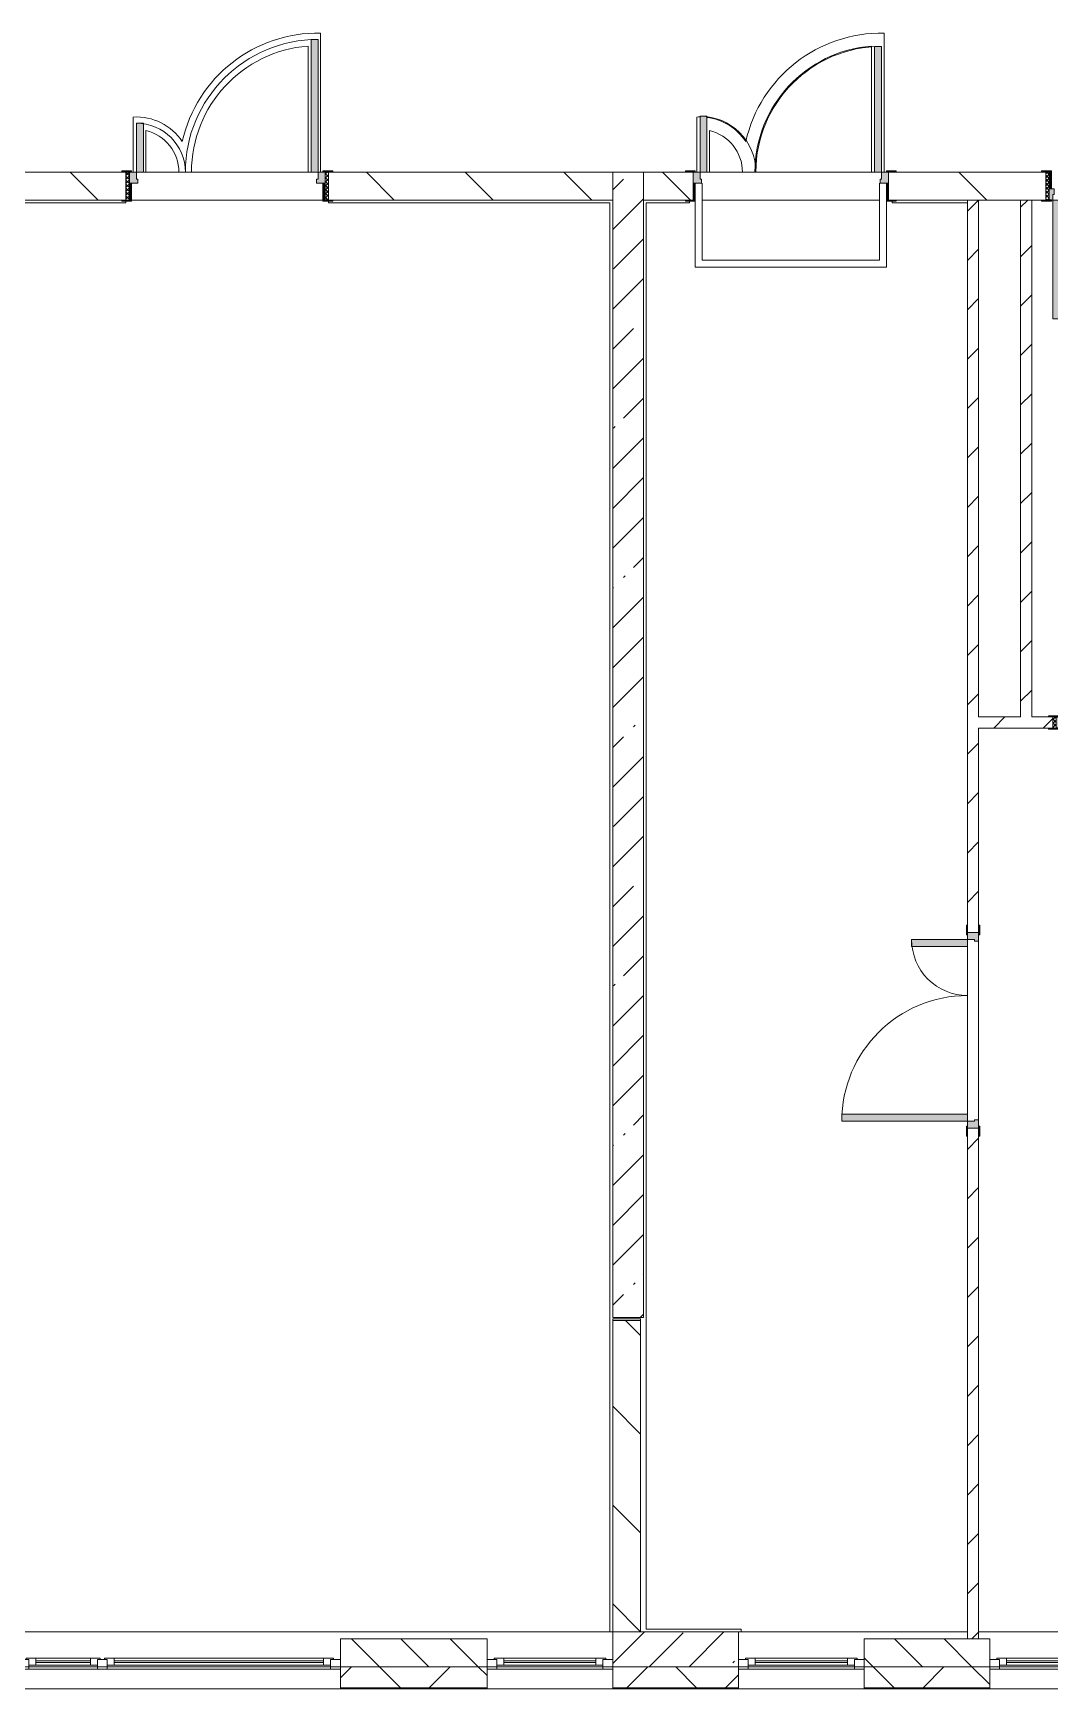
# Model space of a CAD drawing. Header units: millimetres. Extents: x 35378 to 237579, y -8553 to 29000.
# Drawn here: x 211375 to 218655, y -258 to 11595 of the extents above; entities that cross this region are included whole.
import ezdxf

# ---------------------------------------------------------------- set-up
doc = ezdxf.new("R2010")
doc.units = ezdxf.units.MM
for name, color, linetype, lineweight, true_color in [('A-DOOR-1', 7, 'Continuous', 5, 0xaaaaaa), ('A-DOOR-2', 7, 'Continuous', 5, 0xe2e2e2), ('A-DOOR-FRAM-1', 7, 'Continuous', 5, 0xe2e2e2), ('A-DOOR-FRAM-2', 7, 'Continuous', 5, 0xaaaaaa), ('A-FLOR-2', 7, 'Continuous', 5, 0xaaaaaa)]:
    doc.layers.add(name, color=color, linetype=linetype, lineweight=lineweight, true_color=true_color)
for name, color, linetype, lineweight in [('A-GLAZ-2', 7, 'Continuous', 5), ('A-WALL', 7, 'Continuous', 9), ('A-WALL-4', 7, 'Continuous', 5), ('I-WALL-3', 7, 'Continuous', 5), ('S-COLS-1', 7, 'Continuous', 5)]:
    doc.layers.add(name, color=color, linetype=linetype, lineweight=lineweight)
pattern_1 = [(135, (108394.95, 0), (-353.5534, -353.5534), [])]
pattern_2 = [(45, (108394.95, 0), (-285.1231, 285.1231), []), (45, (108680.07, 0), (-285.1231, 285.1231), [504.031, -100.806, 16.764, -84.042])]
pattern_3 = [(45, (108394.95, 0), (-176.7767, 176.7767), [])]

# ---------------------------------------------------------------- blocks, each defined once
blk = doc.blocks.new('110_Дверь_СКБ_2Ст - Д-2а_л_ Из коридора на лестницу-32216062-3_5_2_птичка')
at = {"layer": 'A-DOOR-2'}
for points in [[(612.5, 100), (662.5, 100), (662.5, 1000), (612.5, 1000), (612.5, 722.1)], [(-587.5, 100), (-587.5, 500), (-637.5, 500), (-637.5, 100)], [(712.5, -100), (712.5, 20), (697.5, 20), (697.5, -100)]]:
    blk.add_hatch(color=256, dxfattribs=at).paths.add_polyline_path(points)
h = blk.add_hatch(color=256, dxfattribs=at)
h.paths.add_polyline_path([(712.5, 20), (712.5, 100), (662.5, 100), (662.5, 50), (652.5, 50), (652.5, 20), (676.7, 20)])
h.paths.add_polyline_path([(-627.5, 20), (-627.5, 50), (-637.5, 50), (-637.5, 100), (-687.5, 100), (-687.5, 20)])
at = {"layer": 'A-DOOR-FRAM-1'}
for points in [[(-672.5, 100), (-672.5, 108), (-742.5, 108), (-742.5, 100)], [(-672.5, -100), (-672.5, 20), (-687.5, 20), (-687.5, -100)], [(767.5, 100), (767.5, 108), (697.5, 108), (697.5, 100)], [(-672.5, -108), (-672.5, -100), (-742.5, -100), (-742.5, -108)], [(767.5, -108), (767.5, -100), (697.5, -100), (697.5, -108)]]:
    blk.add_hatch(color=256, dxfattribs=at).paths.add_polyline_path(points)
at = {"layer": 'A-DOOR-1'}
for p, q in [((662.5, 1000), (612.5, 1000)), ((612.5, 1000), (612.5, 100)), ((662.5, 100), (662.5, 1000)), ((-637.5, 500), (-637.5, 100)), ((-587.5, 500), (-637.5, 500)), ((-587.5, 100), (-587.5, 500)), ((-637.5, 100), (-587.5, 100)), ((612.5, 100), (662.5, 100))]:
    blk.add_line(p, q, dxfattribs=at)
for centre, radius, start, end in [((662.5, 100), 900, 90, 180), ((-637.5, 100), 400, 360, 90)]:
    blk.add_arc(centre, radius, start, end, dxfattribs=at)
at = {"layer": 'A-DOOR-FRAM-2'}
for p, q in [((-672.5, 108), (-742.5, 108)), ((-742.5, 108), (-742.5, 100)), ((-742.5, 100), (-672.5, 100)), ((-637.5, 100), (-687.5, 100)), ((-687.5, 100), (-687.5, 20)), ((-687.5, 20), (-627.5, 20)), ((-672.5, 20), (-687.5, 20)), ((-687.5, 20), (-687.5, -100)), ((-672.5, 100), (-672.5, 108)), ((-672.5, -100), (-672.5, 20)), ((-637.5, 50), (-637.5, 100)), ((-627.5, 50), (-637.5, 50)), ((-627.5, 20), (-627.5, 50)), ((662.5, 50), (652.5, 50)), ((652.5, 50), (652.5, 20)), ((652.5, 20), (712.5, 20)), ((662.5, 100), (662.5, 50)), ((712.5, 100), (662.5, 100)), ((767.5, 108), (697.5, 108)), ((697.5, 108), (697.5, 100)), ((697.5, 100), (767.5, 100)), ((712.5, 20), (697.5, 20)), ((697.5, 20), (697.5, -100)), ((712.5, 20), (712.5, 100)), ((712.5, -100), (712.5, 20)), ((767.5, 100), (767.5, 108)), ((-672.5, -100), (-742.5, -100)), ((-742.5, -100), (-742.5, -108)), ((-742.5, -108), (-672.5, -108)), ((-687.5, -100), (-672.5, -100)), ((-672.5, -108), (-672.5, -100)), ((697.5, -100), (712.5, -100)), ((767.5, -100), (697.5, -100)), ((697.5, -100), (697.5, -108)), ((697.5, -108), (767.5, -108)), ((767.5, -108), (767.5, -100))]:
    blk.add_line(p, q, dxfattribs=at)
blk = doc.blocks.new('120_Окно_СКБ_2Ст_Фрамуга сверху - 120_Окно_СКБ_2Ст_2300х2500_h_ ДОО-19727959-3_5_2_птичка')
at = {"layer": 'A-GLAZ-2'}
for p, q in [((-1150, -127), (-1150, -57)), ((-1150, -57), (-1080, -57)), ((1150, -57), (-1150, -57)), ((-1080, -57), (-1080, -127)), ((-1080, -57), (1080, -57)), ((520, -87), (-1080, -87)), ((-1080, -87), (-1080, -127)), ((-1030, -137), (-1030, -87)), ((-1030, -107), (470, -107)), ((470, -117), (-1030, -117)), ((470, -137), (470, -87)), ((520, -127), (520, -57)), ((520, -57), (590, -57)), ((520, -127), (520, -87)), ((590, -57), (590, -127)), ((1080, -87), (590, -87)), ((590, -87), (590, -127)), ((640, -137), (640, -87)), ((640, -107), (1030, -107)), ((1030, -117), (640, -117)), ((1030, -137), (1030, -87)), ((1080, -127), (1080, -57)), ((1080, -57), (1150, -57)), ((1080, -127), (1080, -87)), ((1150, -57), (1150, -127)), ((-1080, -127), (-1150, -127)), ((-1150, -127), (-1100, -127)), ((-1080, -127), (-1100, -127)), ((-1100, -127), (-1100, -137)), ((-1100, -137), (540, -137)), ((540, -137), (-1100, -137)), ((590, -127), (520, -127)), ((540, -127), (520, -127)), ((540, -127), (570, -127)), ((540, -127), (570, -127)), ((540, -137), (540, -127)), ((590, -127), (570, -127)), ((570, -127), (570, -137)), ((570, -137), (1100, -137)), ((1100, -137), (570, -137)), ((1150, -127), (1080, -127)), ((1100, -127), (1080, -127)), ((1100, -127), (1150, -127)), ((1100, -137), (1100, -127))]:
    blk.add_line(p, q, dxfattribs=at)
blk = doc.blocks.new('120_Окно_СКБ_1Ст - 120_Окно_СКБ_1Ст 900х2500_h_ с форточкой-22876038-3_5_2_птичка')
at = {"layer": 'A-GLAZ-2'}
for p, q in [((-450, -127), (-450, -57)), ((-450, -57), (-380, -57)), ((450, -57), (-450, -57)), ((-380, -57), (-380, -127)), ((380, -87), (-380, -87)), ((-380, -87), (-380, -127)), ((-330, -137), (-330, -87)), ((-330, -107), (330, -107)), ((330, -117), (-330, -117)), ((330, -137), (330, -87)), ((380, -127), (380, -57)), ((380, -57), (450, -57)), ((380, -127), (380, -87)), ((450, -57), (450, -127)), ((-380, -127), (-450, -127)), ((-450, -127), (-400, -127)), ((-380, -127), (-400, -127)), ((-400, -127), (-400, -137)), ((-400, -137), (400, -137)), ((400, -137), (-400, -137)), ((450, -127), (380, -127)), ((400, -127), (380, -127)), ((400, -127), (450, -127)), ((400, -137), (400, -127))]:
    blk.add_line(p, q, dxfattribs=at)
blk = doc.blocks.new('110_Дверь_СКБ_1Ст_Внутренняя1 - Д-8 950x2100h_охрана-V71-3_5_2_птичка')
at = {"layer": 'A-DOOR-1'}
h = blk.add_hatch(dxfattribs=at)
h.set_pattern_fill('FP_100', color=256, style=0, pattern_type=2)
h.set_pattern_definition([(135, (1826.41, 164.685), (-14.14214, -14.14214), []), (225, (1826.41, 164.685), (14.14214, -14.14214), [])])
h.paths.add_polyline_path([(487, 100), (462, 100), (462, -100), (487, -100), (487, -36)])
at = {"layer": 'A-DOOR-2'}
h = blk.add_hatch(color=256, dxfattribs=at)
h.paths.add_polyline_path([(437, 100), (437, 60), (427, 60), (427, 20), (462, 20), (462, 100)])
h.paths.add_polyline_path([(-413, 100), (-438, 100), (-438, 20), (-403, 20), (-403, 60), (-413, 60)])
at = {"layer": 'A-DOOR-FRAM-1'}
for points in [[(397, 950), (397, 100), (437, 100), (437, 950)], [(-493, 108), (-493, 100), (-423, 100), (-423, 108)], [(-423, 20), (-438, 20), (-438, -100), (-423, -100), (-423, -36)], [(517, 108), (447, 108), (447, 100), (517, 100)], [(462, 20), (447, 20), (447, -100), (462, -100), (462, -36)], [(-493, -100), (-493, -108), (-423, -108), (-423, -100)], [(447, -100), (447, -108), (517, -108), (517, -100)]]:
    blk.add_hatch(color=256, dxfattribs=at).paths.add_polyline_path(points)
at = {"layer": 'A-DOOR-FRAM-2'}
h = blk.add_hatch(dxfattribs=at)
h.set_pattern_fill('FP_101', color=256, style=0, pattern_type=2)
h.set_pattern_definition([(45, (-296.384, 164.685), (-14.1421, 14.1421), []), (135, (-296.384, 164.685), (-14.1421, -14.1421), [])])
h.paths.add_polyline_path([(-438, 100), (-463, 100), (-463, -100), (-438, -100), (-438, -36)])
at = {"layer": 'A-DOOR-1'}
for p, q in [((437, 950), (397, 950)), ((397, 950), (397, 100)), ((437, 100), (437, 950)), ((397, 100), (437, 100))]:
    blk.add_line(p, q, dxfattribs=at)
blk.add_arc((437, 100), 850, 90, 180, dxfattribs=at)
at = {"layer": 'A-DOOR-FRAM-2'}
for p, q in [((-423, 108), (-493, 108)), ((-493, 108), (-493, 100)), ((-493, 100), (-423, 100)), ((-438, 100), (-463, 100)), ((-463, 100), (-463, -100)), ((-413, 100), (-438, 100)), ((-438, 100), (-438, 20)), ((-438, -100), (-438, 100)), ((-423, 100), (-438, 100)), ((-438, 100), (-438, 99)), ((-438, 99), (-423, 99)), ((-438, 20), (-403, 20)), ((-423, 20), (-438, 20)), ((-438, 20), (-438, -100)), ((-423, 100), (-423, 108)), ((-423, 99), (-423, 100)), ((-423, -100), (-423, 20)), ((-413, 60), (-413, 100)), ((-403, 60), (-413, 60)), ((-403, 20), (-403, 60)), ((437, 60), (427, 60)), ((427, 60), (427, 20)), ((427, 20), (462, 20)), ((437, 100), (437, 60)), ((462, 100), (437, 100)), ((517, 108), (447, 108)), ((447, 108), (447, 100)), ((462, 100), (447, 100)), ((447, 100), (447, 99)), ((447, 100), (517, 100)), ((447, 99), (462, 99)), ((462, 20), (447, 20)), ((447, 20), (447, -100)), ((462, 20), (462, 100)), ((487, 100), (462, 100)), ((462, 100), (462, -100)), ((462, 99), (462, 100)), ((462, -100), (462, 20)), ((487, -100), (487, 100)), ((517, 100), (517, 108)), ((-423, -100), (-493, -100)), ((-493, -100), (-493, -108)), ((-493, -108), (-423, -108)), ((-463, -100), (-438, -100)), ((-438, -100), (-423, -100)), ((-423, -108), (-423, -100)), ((447, -100), (462, -100)), ((517, -100), (447, -100)), ((447, -100), (447, -108)), ((447, -108), (517, -108)), ((462, -100), (487, -100)), ((517, -108), (517, -100))]:
    blk.add_line(p, q, dxfattribs=at)
blk = doc.blocks.new('110_Дверь_СКБ_1Ст_Внутренняя1 - Д-8 950x2100h_охрана-V101-3_5_2_птичка')
at = {"layer": 'A-DOOR-1'}
h = blk.add_hatch(dxfattribs=at)
h.set_pattern_fill('FP_129', color=256, style=0, pattern_type=2)
h.set_pattern_definition([(135, (1826.41, 104.685), (-14.14214, -14.14214), []), (225, (1826.41, 104.685), (14.14214, -14.14214), [])])
h.paths.add_polyline_path([(487, 40), (462, 40), (462, -40), (487, -40)])
at = {"layer": 'A-DOOR-2'}
h = blk.add_hatch(color=256, dxfattribs=at)
h.paths.add_polyline_path([(437, 40), (437, 0), (427, 0), (427, -40), (462, -40), (462, 40)])
h.paths.add_polyline_path([(-413, 40), (-438, 40), (-438, -40), (-403, -40), (-403, 0), (-413, 0)])
at = {"layer": 'A-DOOR-FRAM-1'}
for points in [[(397, 890), (397, 40), (437, 40), (437, 890)], [(-493, 48), (-493, 40), (-423, 40), (-423, 48)], [(517, 48), (447, 48), (447, 40), (517, 40)], [(-423, -40), (-493, -40), (-493, -48), (-423, -48)], [(447, -40), (447, -48), (517, -48), (517, -40)]]:
    blk.add_hatch(color=256, dxfattribs=at).paths.add_polyline_path(points)
at = {"layer": 'A-DOOR-FRAM-2'}
h = blk.add_hatch(dxfattribs=at)
h.set_pattern_fill('FP_130', color=256, style=0, pattern_type=2)
h.set_pattern_definition([(45, (-296.384, 104.685), (-14.1421, 14.1421), []), (135, (-296.384, 104.685), (-14.1421, -14.1421), [])])
h.paths.add_polyline_path([(-438, 40), (-463, 40), (-463, -40), (-438, -40)])
at = {"layer": 'A-DOOR-1'}
for p, q in [((437, 890), (397, 890)), ((397, 890), (397, 40)), ((437, 40), (437, 890)), ((397, 40), (437, 40))]:
    blk.add_line(p, q, dxfattribs=at)
blk.add_arc((437, 40), 850, 90, 180, dxfattribs=at)
at = {"layer": 'A-DOOR-FRAM-2'}
for p, q in [((-423, 48), (-493, 48)), ((-493, 48), (-493, 40)), ((-493, 40), (-423, 40)), ((-438, 40), (-463, 40)), ((-463, 40), (-463, -40)), ((-413, 40), (-438, 40)), ((-438, 40), (-438, -40)), ((-438, -40), (-438, 40)), ((-423, 40), (-438, 40)), ((-438, 40), (-438, 39)), ((-438, 39), (-423, 39)), ((-423, 40), (-423, 48)), ((-423, 39), (-423, 40)), ((-413, 0), (-413, 40)), ((-403, 0), (-413, 0)), ((-403, -40), (-403, 0)), ((437, 0), (427, 0)), ((427, 0), (427, -40)), ((437, 40), (437, 0)), ((462, 40), (437, 40)), ((517, 48), (447, 48)), ((447, 48), (447, 40)), ((462, 40), (447, 40)), ((447, 40), (447, 39)), ((447, 40), (517, 40)), ((447, 39), (462, 39)), ((462, -40), (462, 40)), ((487, 40), (462, 40)), ((462, 40), (462, -40)), ((462, 39), (462, 40)), ((487, -40), (487, 40)), ((517, 40), (517, 48)), ((-423, -40), (-493, -40)), ((-493, -40), (-493, -48)), ((-493, -48), (-423, -48)), ((-463, -40), (-438, -40)), ((-423, -39), (-438, -39)), ((-438, -39), (-438, -40)), ((-438, -40), (-403, -40)), ((-438, -40), (-423, -40)), ((-423, -40), (-423, -39)), ((-423, -48), (-423, -40)), ((427, -40), (462, -40)), ((462, -39), (447, -39)), ((447, -39), (447, -40)), ((447, -40), (462, -40)), ((517, -40), (447, -40)), ((447, -40), (447, -48)), ((447, -48), (517, -48)), ((462, -40), (462, -39)), ((462, -40), (487, -40)), ((517, -48), (517, -40))]:
    blk.add_line(p, q, dxfattribs=at)
blk = doc.blocks.new('110_Дверь_СКБ_2Ст - Д-6_л__ ДОО_Дв_1450x2100h_Дверь из раздевальной в коридор-V102-3_5_2_птичка')
at = {"layer": 'A-DOOR-1'}
h = blk.add_hatch(dxfattribs=at)
h.set_pattern_fill('FP_131', color=256, style=0, pattern_type=2)
h.set_pattern_definition([(135, (1576.41, 164.685), (-14.14214, -14.14214), []), (225, (1576.41, 164.685), (14.14214, -14.14214), [])])
h.paths.add_polyline_path([(737.5, -100), (737.5, 100), (712.5, 100), (712.5, -100)])
at = {"layer": 'A-DOOR-2'}
for points in [[(662.5, 100), (662.5, 1050), (612.5, 1050), (612.5, 100)], [(-587.5, 100), (-587.5, 450), (-637.5, 450), (-637.5, 100)]]:
    blk.add_hatch(color=256, dxfattribs=at).paths.add_polyline_path(points)
h = blk.add_hatch(color=256, dxfattribs=at)
h.paths.add_polyline_path([(652.5, 20), (712.5, 20), (712.5, 100), (662.5, 100), (662.5, 50), (652.5, 50)])
h.paths.add_polyline_path([(-687.5, 20), (-627.5, 20), (-627.5, 50), (-637.5, 50), (-637.5, 100), (-687.5, 100)])
at = {"layer": 'A-DOOR-FRAM-1'}
for points in [[(-672.5, 100), (-672.5, 108), (-742.5, 108), (-742.5, 100)], [(-672.5, -100), (-672.5, 20), (-687.5, 20), (-687.5, -100)], [(767.5, 100), (767.5, 108), (697.5, 108), (697.5, 100)], [(712.5, -100), (712.5, 20), (697.5, 20), (697.5, -100)], [(-672.5, -108), (-672.5, -100), (-742.5, -100), (-742.5, -108)], [(767.5, -108), (767.5, -100), (697.5, -100), (697.5, -108)]]:
    blk.add_hatch(color=256, dxfattribs=at).paths.add_polyline_path(points)
at = {"layer": 'A-DOOR-FRAM-2'}
h = blk.add_hatch(dxfattribs=at)
h.set_pattern_fill('FP_132', color=256, style=0, pattern_type=2)
h.set_pattern_definition([(45, (-546.384, 164.685), (-14.1421, 14.1421), []), (135, (-546.384, 164.685), (-14.1421, -14.1421), [])])
h.paths.add_polyline_path([(-687.5, -100), (-687.5, 100), (-712.5, 100), (-712.5, -100)])
at = {"layer": 'A-DOOR-1'}
for p, q in [((662.5, 1050), (612.5, 1050)), ((612.5, 1050), (612.5, 100)), ((662.5, 100), (662.5, 1050)), ((-637.5, 450), (-637.5, 100)), ((-587.5, 450), (-637.5, 450)), ((-587.5, 100), (-587.5, 450)), ((-637.5, 100), (-587.5, 100)), ((612.5, 100), (662.5, 100))]:
    blk.add_line(p, q, dxfattribs=at)
for centre, radius, start, end in [((662.5, 100), 950, 90, 180), ((-637.5, 100), 350, 360, 90)]:
    blk.add_arc(centre, radius, start, end, dxfattribs=at)
at = {"layer": 'A-DOOR-FRAM-2'}
for p, q in [((-672.5, 108), (-742.5, 108)), ((-742.5, 108), (-742.5, 100)), ((-742.5, 100), (-672.5, 100)), ((-687.5, 100), (-712.5, 100)), ((-712.5, 100), (-712.5, -100)), ((-637.5, 100), (-687.5, 100)), ((-687.5, 100), (-687.5, 20)), ((-687.5, -100), (-687.5, 100)), ((-687.5, 20), (-627.5, 20)), ((-672.5, 20), (-687.5, 20)), ((-687.5, 20), (-687.5, -100)), ((-672.5, 100), (-672.5, 108)), ((-672.5, -100), (-672.5, 20)), ((-637.5, 50), (-637.5, 100)), ((-627.5, 50), (-637.5, 50)), ((-627.5, 20), (-627.5, 50)), ((662.5, 50), (652.5, 50)), ((652.5, 50), (652.5, 20)), ((652.5, 20), (712.5, 20)), ((662.5, 100), (662.5, 50)), ((712.5, 100), (662.5, 100)), ((767.5, 108), (697.5, 108)), ((697.5, 108), (697.5, 100)), ((697.5, 100), (767.5, 100)), ((712.5, 20), (697.5, 20)), ((697.5, 20), (697.5, -100)), ((712.5, 20), (712.5, 100)), ((737.5, 100), (712.5, 100)), ((712.5, 100), (712.5, -100)), ((712.5, -100), (712.5, 20)), ((737.5, -100), (737.5, 100)), ((767.5, 100), (767.5, 108)), ((-672.5, -100), (-742.5, -100)), ((-742.5, -100), (-742.5, -108)), ((-742.5, -108), (-672.5, -108)), ((-712.5, -100), (-687.5, -100)), ((-687.5, -100), (-672.5, -100)), ((-672.5, -108), (-672.5, -100)), ((697.5, -100), (712.5, -100)), ((767.5, -100), (697.5, -100)), ((697.5, -100), (697.5, -108)), ((697.5, -108), (767.5, -108)), ((712.5, -100), (737.5, -100)), ((767.5, -108), (767.5, -100))]:
    blk.add_line(p, q, dxfattribs=at)
blk = doc.blocks.new('110_Дверь_СКБ_2Ст - Д-5_п_ Из игровой в коридор-32351726-3_5_2_птичка')
at = {"layer": 'A-DOOR-2'}
h = blk.add_hatch(color=256, dxfattribs=at)
h.paths.add_polyline_path([(712, -40), (712, 40), (652, 40), (652, 10), (662, 10), (662, -40)])
h.paths.add_polyline_path([(-628, 40), (-688, 40), (-688, -40), (-638, -40), (-638, 10), (-628, 10)])
for points in [[(-588, -440), (-588, -40), (-638, -40), (-638, -440)], [(662, -940), (662, -40), (612, -40), (612, -940)]]:
    blk.add_hatch(color=256, dxfattribs=at).paths.add_polyline_path(points)
at = {"layer": 'A-DOOR-FRAM-1'}
for points in [[(-672, 48), (-742, 48), (-742, 40), (-672, 40)], [(768, 48), (698, 48), (698, 40), (768, 40)], [(-672, -40), (-742, -40), (-742, -48), (-672, -48)], [(768, -40), (698, -40), (698, -48), (768, -48)]]:
    blk.add_hatch(color=256, dxfattribs=at).paths.add_polyline_path(points)
at = {"layer": 'A-DOOR-1'}
for p, q in [((-638, -40), (-588, -40)), ((-638, -440), (-638, -40)), ((-588, -40), (-588, -440)), ((612, -40), (662, -40)), ((612, -940), (612, -40)), ((662, -40), (662, -940)), ((-588, -440), (-638, -440)), ((662, -940), (612, -940))]:
    blk.add_line(p, q, dxfattribs=at)
for centre, radius, start, end in [((-638, -40), 400, 270, 0), ((662, -40), 900, 180, 270)]:
    blk.add_arc(centre, radius, start, end, dxfattribs=at)
at = {"layer": 'A-DOOR-FRAM-2'}
for p, q in [((-742, 48), (-672, 48)), ((-742, 40), (-742, 48)), ((-672, 40), (-742, 40)), ((-688, 40), (-628, 40)), ((-688, -40), (-688, 40)), ((-688, 40), (-672, 40)), ((-688, 39), (-688, 40)), ((-672, 39), (-688, 39)), ((-672, 48), (-672, 40)), ((-672, 40), (-672, 39)), ((-638, 10), (-638, -40)), ((-628, 10), (-638, 10)), ((-628, 40), (-628, 10)), ((652, 40), (712, 40)), ((652, 10), (652, 40)), ((662, 10), (652, 10)), ((662, -40), (662, 10)), ((698, 40), (698, 48)), ((698, 48), (768, 48)), ((698, 39), (698, 40)), ((698, 40), (712, 40)), ((768, 40), (698, 40)), ((712, 39), (698, 39)), ((712, 40), (712, -40)), ((712, 40), (712, 39)), ((768, 48), (768, 40)), ((-742, -40), (-672, -40)), ((-742, -48), (-742, -40)), ((-672, -48), (-742, -48)), ((-638, -40), (-688, -40)), ((-672, -40), (-672, -48)), ((712, -40), (662, -40)), ((698, -48), (698, -40)), ((698, -40), (768, -40)), ((768, -48), (698, -48)), ((768, -40), (768, -48))]:
    blk.add_line(p, q, dxfattribs=at)

msp = doc.modelspace()

# ---------------------------------------------------------------- hatches: boundary and pattern name
at = {"layer": 'A-WALL-4'}
h = msp.add_hatch(dxfattribs=at)
h.set_pattern_fill('FP_96', color=256, style=0, pattern_type=2)
h.set_pattern_definition([(135, (108394.95, 0), (-176.7767, -176.7767), [])])
h.paths.add_polyline_path([(229582.5, -100), (229824.9, -100), (229824.9, 100), (229524.9, 100), (229524.9, -100)])
h.paths.add_polyline_path([(224374.9, -100), (225424.9, -100), (225424.9, 100), (224374.9, 100)])
h.paths.add_polyline_path([(227224.9, -100), (227724.9, -100), (227724.9, 100), (227224.9, 100)])
h.paths.add_polyline_path([(222074.9, -100), (222074.9, 100), (221824.9, 100), (221824.9, -100)])
h.paths.add_polyline_path([(217324.9, -100), (218224.9, -100), (218224.9, 100), (217324.9, 100)])
h.paths.add_polyline_path([(213735.4, -100), (214624.9, -100), (214624.9, 100), (213574.9, 100), (213574.9, -100)])
h.paths.add_polyline_path([(219124.9, -100), (220024.9, -100), (220024.9, 100), (219124.9, 100)])
h.paths.add_polyline_path([(211274.9, -100), (211274.9, 100), (211024.9, 100), (211024.9, -100)])
h.paths.add_polyline_path([(210124.9, -100), (210124.9, 100), (209224.9, 100), (209224.9, -100), (210006.6, -100)])
h.paths.add_polyline_path([(202924.9, -100), (203174.9, -100), (203174.9, 100), (202924.9, 100), (202924.9, 56.5)])
h.paths.add_polyline_path([(200684.8, -100), (201124.9, -100), (201124.9, 100), (200324.9, 100), (200324.9, -100)])
h.paths.add_polyline_path([(206277.9, -100), (206524.9, -100), (206524.9, 100), (205474.9, 100), (205474.9, -100)])
h = msp.add_hatch(dxfattribs=at)
h.set_pattern_fill('FP_98', color=256, style=0, pattern_type=2)
h.set_pattern_definition([(45, (108394.95, 0), (-353.5534, 353.5534), []), (135, (108394.95, 0), (-353.5534, -353.5534), [])])
h.paths.add_polyline_path([(232124.9, -250), (233474.9, -250), (233474.9, -100), (232124.9, -100)])
h.paths.add_polyline_path([(219328.5, -250), (220024.9, -250), (220024.9, -100), (219124.9, -100), (219124.9, -250)])
h.paths.add_polyline_path([(220924.9, -250), (222074.9, -250), (222074.9, -100), (220924.9, -100)])
h.paths.add_polyline_path([(229824.9, -250), (229824.9, -100), (228624.9, -100), (228624.9, -250), (229582.5, -250)])
h.paths.add_polyline_path([(218224.9, -250), (218224.9, -100), (217324.9, -100), (217324.9, -250), (217464.1, -250)])
h.paths.add_polyline_path([(224374.9, -250), (225424.9, -250), (225424.9, -100), (224374.9, -100)])
h.paths.add_polyline_path([(227724.9, -250), (227724.9, -100), (226324.9, -100), (226324.9, -250), (227718.2, -250)])
h.paths.add_polyline_path([(211274.9, -250), (211274.9, -100), (209224.9, -100), (209224.9, -250), (210938.8, -250)])
h.paths.add_polyline_path([(214624.9, -250), (214624.9, -100), (213574.9, -100), (213574.9, -250), (213735.4, -250)])
h.paths.add_polyline_path([(215524.9, -250), (216424.9, -250), (216424.9, -100), (215524.9, -100)])
h.paths.add_polyline_path([(208324.9, -250), (208324.9, -100), (207424.9, -100), (207424.9, -250), (208142.3, -250)])
h.paths.add_polyline_path([(206277.9, -250), (206524.9, -250), (206524.9, -100), (205474.9, -100), (205474.9, -250)])
h.paths.add_polyline_path([(201124.9, -250), (201124.9, -100), (200324.9, -100), (200324.9, -250), (200684.8, -250)])
h.paths.add_polyline_path([(203174.9, -250), (203174.9, -100), (202024.9, -100), (202024.9, -250), (202924.9, -250)])
h.paths.add_polyline_path([(199424.9, -250), (199424.9, -100), (197604.9, -100), (197604.9, -250), (199286.5, -250)])
at = {"layer": 'I-WALL-3'}
h = msp.add_hatch(dxfattribs=at)
h.set_pattern_fill('FP_97', color=256, style=0, pattern_type=2)
h.set_pattern_definition(pattern_1)
h.paths.add_polyline_path([(213735.4, 10400), (215524.9, 10400), (215524.9, 10600), (213489.9, 10600), (213489.9, 10400), (213519.9, 10400)])
h.paths.add_polyline_path([(210006.6, 10400), (212039.9, 10400), (212039.9, 10600), (210004.9, 10600), (210004.9, 10400)])
h.paths.add_polyline_path([(198379.9, 10400), (198379.9, 10600), (198004.9, 10600), (198004.9, 10400), (198324.9, 10400)])
h.paths.add_polyline_path([(200344.9, 10400), (200904.9, 10400), (200904.9, 10600), (199779.9, 10600), (199779.9, 10400), (199834.9, 10400)])
h.paths.add_polyline_path([(202549.2, 10400), (202604.9, 10400), (202604.9, 10600), (201854.9, 10600), (201854.9, 10400), (201884.9, 10400)])
h = msp.add_hatch(dxfattribs=at)
h.set_pattern_fill('FP_94', color=256, style=0, pattern_type=2)
h.set_pattern_definition(pattern_2)
h.paths.add_polyline_path([(215524.9, 2400), (215744.9, 2400), (215744.9, 10600), (215524.9, 10600), (215524.9, 6594.3)])
h = msp.add_hatch(dxfattribs=at)
h.set_pattern_fill('FP_97', color=256, style=0, pattern_type=2)
h.set_pattern_definition(pattern_1)
h.paths.add_polyline_path([(227724.9, 10400), (229604.9, 10400), (229604.9, 10600), (227724.9, 10600)])
h.paths.add_polyline_path([(216099.9, 10400), (216099.9, 10600), (215744.9, 10600), (215744.9, 10400), (216044.9, 10400)])
h.paths.add_polyline_path([(217699.9, 10400), (218624.9, 10400), (218624.9, 10600), (217499.9, 10600), (217499.9, 10400), (217554.9, 10400)])
h.paths.add_polyline_path([(220260.7, 10400), (220324.9, 10400), (220324.9, 10600), (219574.9, 10600), (219574.9, 10400), (219604.9, 10400)])
h = msp.add_hatch(dxfattribs=at)
h.set_pattern_fill('FP_99', color=256, style=0, pattern_type=2)
h.set_pattern_definition(pattern_3)
h.paths.add_polyline_path([(218144.9, 100), (218144.9, 3755), (218064.9, 3755), (218064.9, 100)])
h.paths.add_polyline_path([(218144.9, 5155), (218144.9, 10400), (218064.9, 10400), (218064.9, 5155), (218114.9, 5155)])
h = msp.add_hatch(dxfattribs=at)
h.set_pattern_fill('FP_99', color=256, style=0, pattern_type=2)
h.set_pattern_definition(pattern_3)
h.paths.add_polyline_path([(218524.9, 6700), (218524.9, 10400), (218444.9, 10400), (218444.9, 6700)])
h = msp.add_hatch(dxfattribs=at)
h.set_pattern_fill('FP_99', color=256, style=0, pattern_type=2)
h.set_pattern_definition(pattern_3)
h.paths.add_polyline_path([(219654.9, 6620), (220324.9, 6620), (220324.9, 6700), (219624.9, 6700), (219624.9, 6620)])
h.paths.add_polyline_path([(218144.9, 6620), (218674.9, 6620), (218674.9, 6700), (218144.9, 6700)])
h = msp.add_hatch(dxfattribs=at)
h.set_pattern_fill('FP_97', color=256, style=0, pattern_type=2)
h.set_pattern_definition(pattern_1)
h.paths.add_polyline_path([(215724.9, 150), (215724.9, 2380), (215524.9, 2380), (215524.9, 150), (215599.8, 150)])
at = {"layer": 'S-COLS-1'}
h = msp.add_hatch(dxfattribs=at)
h.set_pattern_fill('FP_94', color=256, style=0, pattern_type=2)
h.set_pattern_definition(pattern_2)
h.paths.add_polyline_path([(215524.9, -100), (216424.9, -100), (216424.9, 150), (215524.9, 150)])

# ---------------------------------------------------------------- linework, layer by layer
at = {"layer": 'A-FLOR-2'}
for p, q in [((213343.3, 11502.3), (213343.3, 10600)), ((213433.3, 10600), (213433.3, 11594.8)), ((217378.3, 11502.3), (217378.3, 10600)), ((217468.3, 10600), (217468.3, 11594.8)), ((212092.2, 10994.4), (212092.2, 10600)), ((216127.2, 10994.4), (216127.2, 10600)), ((212182.2, 10600), (212182.2, 10897.1)), ((216217.2, 10600), (216217.2, 10897.1)), ((212164.9, 10600), (212182.2, 10600)), ((212418.4, 10600), (212508.4, 10600)), ((212508.4, 10600), (213364.9, 10600)), ((216199.9, 10600), (216217.2, 10600)), ((216453.4, 10600), (216543.4, 10600)), ((216543.4, 10600), (217399.9, 10600)), ((216164.9, 9970), (216164.9, 10520)), ((217434.9, 10520), (217434.9, 9970)), ((212039.9, 10380), (210025.9, 10380)), ((212039.9, 10392), (212039.9, 10380)), ((213489.9, 10380), (213489.9, 10392)), ((215504.9, 10380), (213489.9, 10380)), ((215504.9, 150), (215504.9, 10380)), ((216074.9, 10380), (215764.9, 10380)), ((215764.9, 10380), (215764.9, 170)), ((216074.9, 10392), (216074.9, 10380)), ((216114.9, 10392), (216114.9, 9920)), ((217484.9, 9920), (217484.9, 10392)), ((217524.9, 10380), (217524.9, 10392)), ((218064.9, 10380), (217524.9, 10380)), ((217434.9, 9970), (216164.9, 9970)), ((216114.9, 9920), (217484.9, 9920)), ((215764.9, 170), (216444.9, 170)), ((216444.9, 170), (216444.9, 150))]:
    msp.add_line(p, q, dxfattribs=at)
for centre, radius, start, end in [((213413.4, 10600), 995, 88.8489, 167.32946), ((213413.4, 10600), 905, 94.43687, 180), ((217448.4, 10600), 995, 88.8489, 167.32946), ((217448.4, 10600), 905, 94.43687, 180), ((212113.4, 10600), 395, 33.54048, 93.07201), ((216148.4, 10600), 395, 89.76418, 93.07201), ((216148.4, 10600), 395, 33.54048, 82.48481), ((212113.4, 10600), 305, 0, 76.9573), ((216148.4, 10600), 305, 0, 76.9573)]:
    msp.add_arc(centre, radius, start, end, dxfattribs=at)
at = {"layer": 'A-WALL'}
for p, q in [((215524.9, 10400), (215524.9, 10600)), ((215744.9, 10600), (215744.9, 10400)), ((218144.9, 10400), (218064.9, 10400)), ((218524.9, 10400), (218444.9, 10400)), ((218064.9, 100), (218144.9, 100)), ((213574.9, -100), (214624.9, -100)), ((214624.9, -100), (213574.9, -100)), ((217324.9, -100), (218224.9, -100)), ((218224.9, -100), (217324.9, -100)), ((213574.9, -250), (214624.9, -250)), ((213574.9, -253), (214624.9, -253)), ((215524.9, -250), (216424.9, -250)), ((215524.9, -253), (216424.9, -253)), ((217324.9, -250), (218224.9, -250)), ((217324.9, -253), (218224.9, -253))]:
    msp.add_line(p, q, dxfattribs=at)
at = {"layer": 'A-WALL-4'}
for p, q in [((214624.9, 100), (213574.9, 100)), ((213574.9, 100), (213574.9, -258)), ((214624.9, -258), (214624.9, 100)), ((218064.9, 100), (217324.9, 100)), ((217324.9, 100), (217324.9, -258)), ((218224.9, 100), (218144.9, 100)), ((218224.9, -258), (218224.9, 100)), ((211274.9, -100), (213574.9, -100)), ((215524.9, -100), (215524.9, -258)), ((215524.9, -100), (216424.9, -100)), ((216424.9, -258), (216424.9, -100)), ((218224.9, -100), (219124.9, -100)), ((218224.9, -258), (205474.9, -258)), ((218224.9, -258), (233632.9, -258))]:
    msp.add_line(p, q, dxfattribs=at)
at = {"layer": 'I-WALL-3'}
for p, q in [((212009.9, 10600), (207094.9, 10600)), ((212182.2, 10600), (212418.4, 10600)), ((216044.9, 10600), (213519.9, 10600)), ((216217.2, 10600), (216453.4, 10600)), ((218594.9, 10600), (217554.9, 10600)), ((210004.9, 10400), (212009.9, 10400)), ((213449.9, 10400), (212079.9, 10400)), ((213519.9, 10400), (215524.9, 10400)), ((215524.9, 10400), (215524.9, 2400)), ((215744.9, 10400), (216044.9, 10400)), ((215744.9, 2400), (215744.9, 10400)), ((217434.9, 10400), (216164.9, 10400)), ((217554.9, 10400), (218064.9, 10400)), ((218064.9, 10400), (218064.9, 5210)), ((218144.9, 10400), (218444.9, 10400)), ((218144.9, 6700), (218144.9, 10400)), ((218444.9, 10400), (218444.9, 6700)), ((218524.9, 10400), (218594.9, 10400)), ((218524.9, 6700), (218524.9, 10400)), ((218444.9, 6700), (218144.9, 6700)), ((218644.9, 6700), (218524.9, 6700)), ((218144.9, 6620), (218644.9, 6620)), ((218144.9, 5210), (218144.9, 6620)), ((218064.9, 3855), (218064.9, 5055)), ((218144.9, 5095), (218144.9, 3815)), ((218064.9, 3700), (218064.9, 100)), ((218144.9, 100), (218144.9, 3700)), ((215524.9, 2400), (215744.9, 2400)), ((215524.9, 2390), (215524.9, 150)), ((215524.9, 2390), (215724.9, 2390)), ((215724.9, 2380), (215524.9, 2380)), ((215724.9, 150), (215724.9, 2390)), ((211024.9, 150), (215524.9, 150)), ((215524.9, 150), (215724.9, 150)), ((216424.9, 150), (218064.9, 150)), ((218144.9, 150), (220924.9, 150)), ((215524.9, -100), (214624.9, -100)), ((217324.9, -100), (216424.9, -100))]:
    msp.add_line(p, q, dxfattribs=at)
at = {"layer": 'S-COLS-1'}
for p, q in [((216424.9, 150), (215524.9, 150)), ((215524.9, 150), (215524.9, -100)), ((216424.9, -100), (216424.9, 150)), ((215524.9, -100), (216424.9, -100))]:
    msp.add_line(p, q, dxfattribs=at)

# ---------------------------------------------------------------- block references
at = {"layer": 'A-DOOR-1'}
for name, p in [('110_Дверь_СКБ_2Ст - Д-6_л__ ДОО_Дв_1450x2100h_Дверь из раздевальной в коридор-V102-3_5_2_птичка', (212752.4, 10500)), ('110_Дверь_СКБ_2Ст - Д-2а_л_ Из коридора на лестницу-32216062-3_5_2_птичка', (216787.4, 10500))]:
    msp.add_blockref(name, p, dxfattribs=at)
for name, p, rotation in [('110_Дверь_СКБ_1Ст_Внутренняя1 - Д-8 950x2100h_охрана-V71-3_5_2_птичка', (219112.4, 10500), 180), ('110_Дверь_СКБ_1Ст_Внутренняя1 - Д-8 950x2100h_охрана-V101-3_5_2_птичка', (219162.4, 6660), 180), ('110_Дверь_СКБ_2Ст - Д-5_п_ Из игровой в коридор-32351726-3_5_2_птичка', (218104.9, 4467.5), 269.9999999999999)]:
    msp.add_blockref(name, p, dxfattribs=dict(at, rotation=rotation))
at = {"layer": 'A-GLAZ-2', "rotation": 180}
for name, p in [('120_Окно_СКБ_2Ст_Фрамуга сверху - 120_Окно_СКБ_2Ст_2300х2500_h_ ДОО-19727959-3_5_2_птичка', (212424.9, -175)), ('120_Окно_СКБ_1Ст - 120_Окно_СКБ_1Ст 900х2500_h_ с форточкой-22876038-3_5_2_птичка', (215074.9, -175)), ('120_Окно_СКБ_1Ст - 120_Окно_СКБ_1Ст 900х2500_h_ с форточкой-22876038-3_5_2_птичка', (216874.9, -175)), ('120_Окно_СКБ_1Ст - 120_Окно_СКБ_1Ст 900х2500_h_ с форточкой-22876038-3_5_2_птичка', (218674.9, -175))]:
    msp.add_blockref(name, p, dxfattribs=at)

doc.saveas('drawing.dxf')
